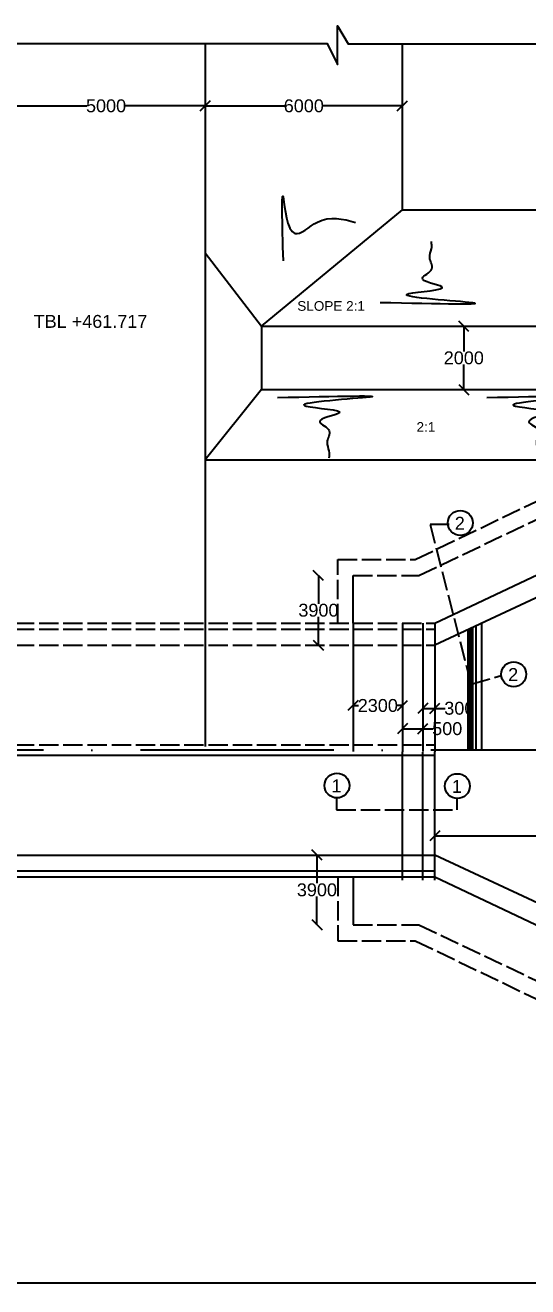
# Model space of a CAD drawing. Header units: millimetres. Extents: x 5124 to 6568637, y 2311 to 91879094.
# Drawn here: x 3557616 to 3562290, y 45939218 to 45950956 of the extents above; entities that cross this region are included whole.
import ezdxf

# ---------------------------------------------------------------- set-up
doc = ezdxf.new("R2010")
doc.units = ezdxf.units.MM
doc.header["$MEASUREMENT"] = 0
doc.linetypes.add('ACAD_ISO02W100', pattern=[15, 12, -3])
doc.linetypes.add('ACAD_ISO10W100', pattern=[18, 12, -3, 0, -3])
for name, color, linetype in [('DIMENSION', 7, 'Continuous'), ('DRAWING', 7, 'Continuous'), ('TEXT', 7, 'Continuous')]:
    doc.layers.add(name, color=color, linetype=linetype)
doc.styles.get("Standard").update_dxf_attribs({"font": 'arial.ttf', "height": 120})
doc.dimstyles.get("Standard").update_dxf_attribs({"dimtxt": 200, "dimasz": 110, "dimexe": 0.18, "dimexo": 0.0625, "dimgap": 0.09, "dimtad": 0, "dimtih": 1, "dimtoh": 1, "dimdec": 0, "dimzin": 0, "dimdsep": 46, "dimtxsty": 'Standard', "dimblk": 'OBLIQUE', "dimcen": 0.09, "dimse1": 1, "dimse2": 1, "dimadec": 0, "dimazin": 0, "dimtfac": 1, "dimtdec": 0, "dimtofl": 0, "dimtmove": 0, "dimatfit": 3, "dimfxl": 1, "dimtolj": 1, "dimtzin": 0, "dimarcsym": 0})

# ---------------------------------------------------------------- blocks, each defined once
blk = doc.blocks.new('_Oblique')
at = {"color": 0, "linetype": 'ByBlock', "lineweight": -2}
blk.add_line((-0.5, -0.5), (0.5, 0.5), dxfattribs=at)
blk = doc.blocks.new('*D96')
at = {"layer": 'Defpoints', "color": 0}
for p in [(3557448, 45950206), (3559290, 45950206), (3559290, 45950206)]:
    blk.add_point(p, dxfattribs=at)
at = {"layer": 'DIMENSION', "color": 0, "lineweight": -2}
for p, q in [((3557448, 45950206), (3558189, 45950206)), ((3559290, 45950206), (3558548, 45950206))]:
    blk.add_line(p, q, dxfattribs=at)
at = {"layer": 'DIMENSION', "color": 0, "lineweight": -2, "xscale": 95, "yscale": 95, "zscale": 95, "rotation": 180}
blk.add_blockref('_Oblique', (3557448, 45950206), dxfattribs=at)
at = {"layer": 'DIMENSION', "color": 0, "lineweight": -2, "xscale": 95, "yscale": 95, "zscale": 95}
blk.add_blockref('_Oblique', (3559290, 45950206), dxfattribs=at)
at = {"layer": 'DIMENSION', "color": 0, "insert": (3558368, 45950206), "char_height": 120, "attachment_point": 5}
blk.add_mtext('\\A1;5000', dxfattribs=at)
blk = doc.blocks.new('*D97')
at = {"layer": 'Defpoints', "color": 0}
for p in [(3559290, 45950206), (3561124, 45950206), (3561124, 45950206)]:
    blk.add_point(p, dxfattribs=at)
at = {"layer": 'DIMENSION', "color": 0, "lineweight": -2}
for p, q in [((3559290, 45950206), (3560027, 45950206)), ((3561124, 45950206), (3560386, 45950206))]:
    blk.add_line(p, q, dxfattribs=at)
at = {"layer": 'DIMENSION', "color": 0, "lineweight": -2, "xscale": 95, "yscale": 95, "zscale": 95, "rotation": 180}
blk.add_blockref('_Oblique', (3559290, 45950206), dxfattribs=at)
at = {"layer": 'DIMENSION', "color": 0, "lineweight": -2, "xscale": 95, "yscale": 95, "zscale": 95}
blk.add_blockref('_Oblique', (3561124, 45950206), dxfattribs=at)
at = {"layer": 'DIMENSION', "color": 0, "insert": (3560207, 45950206), "char_height": 120, "attachment_point": 5}
blk.add_mtext('\\A1;6000', dxfattribs=at)
blk = doc.blocks.new('*D98')
at = {"layer": 'Defpoints', "color": 0}
for p in [(3561686, 45948155), (3561695, 45948155), (3561732, 45947566)]:
    blk.add_point(p, dxfattribs=at)
at = {"layer": 'DIMENSION', "color": 0, "lineweight": -2}
for p, q in [((3561695, 45948155), (3561695, 45947922)), ((3561695, 45947566), (3561695, 45947799))]:
    blk.add_line(p, q, dxfattribs=at)
at = {"layer": 'DIMENSION', "color": 0, "lineweight": -2, "xscale": 95, "yscale": 95, "zscale": 95}
for p, rotation in [((3561695, 45948155), 90), ((3561695, 45947566), 270)]:
    blk.add_blockref('_Oblique', p, dxfattribs=dict(at, rotation=rotation))
at = {"layer": 'DIMENSION', "color": 0, "insert": (3561695, 45947861), "char_height": 120, "attachment_point": 5}
blk.add_mtext('\\A1;2000', dxfattribs=at)
blk = doc.blocks.new('*D103')
at = {"layer": 'Defpoints', "color": 0}
for p in [(3560666, 45945837), (3560343, 45945188), (3560666, 45945188)]:
    blk.add_point(p, dxfattribs=at)
at = {"layer": 'DIMENSION', "color": 0, "lineweight": -2}
for p, q in [((3560343, 45945837), (3560343, 45945574)), ((3560343, 45945188), (3560343, 45945451))]:
    blk.add_line(p, q, dxfattribs=at)
at = {"layer": 'DIMENSION', "color": 0, "lineweight": -2, "xscale": 95, "yscale": 95, "zscale": 95}
for p, rotation in [((3560343, 45945837), 90), ((3560343, 45945188), 270)]:
    blk.add_blockref('_Oblique', p, dxfattribs=dict(at, rotation=rotation))
at = {"layer": 'DIMENSION', "color": 0, "insert": (3560343, 45945513), "char_height": 120, "attachment_point": 5}
blk.add_mtext('\\A1;3900', dxfattribs=at)
blk = doc.blocks.new('*D104')
at = {"layer": 'Defpoints', "color": 0}
for p in [(3560665.5, 45944626.5), (3561125, 45944626.5), (3561125, 45944626.5)]:
    blk.add_point(p, dxfattribs=at)
at = {"layer": 'DIMENSION', "color": 0, "lineweight": -2}
for p, q in [((3560665.5, 45944626.5), (3560715.16, 45944626.5)), ((3561125, 45944626.5), (3561075.34, 45944626.5))]:
    blk.add_line(p, q, dxfattribs=at)
at = {"layer": 'DIMENSION', "color": 0, "lineweight": -2, "xscale": 95, "yscale": 95, "zscale": 95, "rotation": 180}
blk.add_blockref('_Oblique', (3560665.5, 45944626.5), dxfattribs=at)
at = {"layer": 'DIMENSION', "color": 0, "lineweight": -2, "xscale": 95, "yscale": 95, "zscale": 95}
blk.add_blockref('_Oblique', (3561125, 45944626.5), dxfattribs=at)
at = {"layer": 'DIMENSION', "color": 0, "insert": (3560895.25, 45944626.5), "char_height": 120, "attachment_point": 5}
blk.add_mtext('\\A1;2300', dxfattribs=at)
blk = doc.blocks.new('*D105')
at = {"layer": 'Defpoints', "color": 0}
for p in [(3561125, 45944411), (3561314, 45944411), (3561314, 45944411)]:
    blk.add_point(p, dxfattribs=at)
at = {"layer": 'DIMENSION', "color": 0, "lineweight": -2}
for p, q in [((3561125, 45944411), (3561314, 45944411)), ((3561314, 45944411), (3561409, 45944411))]:
    blk.add_line(p, q, dxfattribs=at)
at = {"layer": 'DIMENSION', "color": 0, "lineweight": -2, "xscale": 95, "yscale": 95, "zscale": 95, "rotation": 180}
blk.add_blockref('_Oblique', (3561125, 45944411), dxfattribs=at)
at = {"layer": 'DIMENSION', "color": 0, "lineweight": -2, "xscale": 95, "yscale": 95, "zscale": 95}
blk.add_blockref('_Oblique', (3561314, 45944411), dxfattribs=at)
at = {"layer": 'DIMENSION', "color": 0, "insert": (3561541, 45944411), "char_height": 120, "attachment_point": 5}
blk.add_mtext('\\A1;500', dxfattribs=at)
blk = doc.blocks.new('*D106')
at = {"layer": 'Defpoints', "color": 0}
for p in [(3561314, 45944600.5), (3561426, 45944600.5), (3561426, 45944600.5)]:
    blk.add_point(p, dxfattribs=at)
at = {"layer": 'DIMENSION', "color": 0, "lineweight": -2}
for p, q in [((3561314, 45944600.5), (3561426, 45944600.5)), ((3561426, 45944600.5), (3561521, 45944600.5))]:
    blk.add_line(p, q, dxfattribs=at)
at = {"layer": 'DIMENSION', "color": 0, "lineweight": -2, "xscale": 95, "yscale": 95, "zscale": 95, "rotation": 180}
blk.add_blockref('_Oblique', (3561314, 45944600.5), dxfattribs=at)
at = {"layer": 'DIMENSION', "color": 0, "lineweight": -2, "xscale": 95, "yscale": 95, "zscale": 95}
blk.add_blockref('_Oblique', (3561426, 45944600.5), dxfattribs=at)
at = {"layer": 'DIMENSION', "color": 0, "insert": (3561653.409236, 45944600.5), "char_height": 120, "attachment_point": 5}
blk.add_mtext('\\A1;300', dxfattribs=at)
blk = doc.blocks.new('*D107')
at = {"layer": 'Defpoints', "color": 0}
for p in [(3561426, 45943384), (3564403, 45943414), (3564403, 45943384)]:
    blk.add_point(p, dxfattribs=at)
at = {"layer": 'DIMENSION', "color": 0, "lineweight": -2}
for p, q in [((3561426, 45943414), (3562736, 45943414)), ((3564403, 45943414), (3563094, 45943414))]:
    blk.add_line(p, q, dxfattribs=at)
at = {"layer": 'DIMENSION', "color": 0, "lineweight": -2, "xscale": 95, "yscale": 95, "zscale": 95, "rotation": 180}
blk.add_blockref('_Oblique', (3561426, 45943414), dxfattribs=at)
at = {"layer": 'DIMENSION', "color": 0, "lineweight": -2, "xscale": 95, "yscale": 95, "zscale": 95}
blk.add_blockref('_Oblique', (3564403, 45943414), dxfattribs=at)
at = {"layer": 'DIMENSION', "color": 0, "insert": (3562915, 45943414), "char_height": 120, "attachment_point": 5}
blk.add_mtext('\\A1;8700', dxfattribs=at)
blk = doc.blocks.new('*D120')
at = {"layer": 'Defpoints', "color": 0}
for p in [(3560329, 45943236), (3560666, 45943236), (3560666, 45942587)]:
    blk.add_point(p, dxfattribs=at)
at = {"layer": 'DIMENSION', "color": 0, "lineweight": -2}
for p, q in [((3560329, 45943236), (3560329, 45942973)), ((3560329, 45942587), (3560329, 45942850))]:
    blk.add_line(p, q, dxfattribs=at)
at = {"layer": 'DIMENSION', "color": 0, "lineweight": -2, "xscale": 95, "yscale": 95, "zscale": 95}
for p, rotation in [((3560329, 45943236), 90), ((3560329, 45942587), 270)]:
    blk.add_blockref('_Oblique', p, dxfattribs=dict(at, rotation=rotation))
at = {"layer": 'DIMENSION', "color": 0, "insert": (3560329, 45942911), "char_height": 120, "attachment_point": 5}
blk.add_mtext('\\A1;3900', dxfattribs=at)

msp = doc.modelspace()

# ---------------------------------------------------------------- linework, layer by layer
at = {"layer": 'DIMENSION', "linetype": 'ByBlock'}
for centre in [(3561662.4, 45946325.5), (3562158.9, 45944917.8), (3560515.5, 45943882.3), (3561635.4, 45943876.8)]:
    msp.add_circle(centre, 115.8, dxfattribs=at)
at = {"layer": 'DRAWING'}
for points in [[(3552120.5, 45950800), (3554220, 45950800), (3554346.5, 45950612.5), (3554346.5, 45950956.5), (3554470.5, 45950785.5), (3560424.5, 45950785.5), (3560520.5, 45950592.5), (3560520.5, 45950951.5), (3560619.5, 45950784.5), (3571099.5, 45950784.5), (3571099.5, 45949395), (3570877, 45949331), (3571236.5, 45949331), (3571100, 45949285), (3571100, 45939218.5)], [(3559289.5, 45950785.5), (3559289.5, 45944245.5)], [(3561124, 45949239.5), (3561124, 45950784.5)], [(3559289.5, 45948838.5), (3559813.5, 45948155), (3561124, 45949239.5), (3569290, 45949239.5)], [(3559813.5, 45948155), (3559813.5, 45947566.5), (3559289.5, 45946913.5)], [(3559813.5, 45948155), (3569357, 45948155)], [(3559289.5, 45946913.5), (3567276.5, 45946913.5), (3567276.5, 45947797)], [(3559813.5, 45947566.5), (3569357, 45947566.5)], [(3561426, 45945392.5), (3564640.5, 45946913.5)], [(3564705.5, 45946719.5), (3561426, 45945188.5)], [(3560665.5, 45945392.5), (3560665.5, 45945837)], [(3560665.5, 45945392.5), (3560665.5, 45944199)], [(3561125, 45945392.5), (3561125, 45944196.5)], [(3561314, 45945392.5), (3561314, 45944200)], [(3561426, 45945392.5), (3561426, 45944196)], [(3561777, 45945352.4), (3561777, 45944212)], [(3561807, 45945366.4), (3561807, 45944212)], [(3561860, 45945391.1), (3561860, 45944212)], [(3561733, 45945331.8), (3561733, 45944212)], [(3561751, 45945340.2), (3561751, 45944212)], [(3561763, 45945345.8), (3561763, 45944212)], [(3571100, 45939250.5), (3534043.5, 45939250.5), (3534043.5, 45942743), (3534235, 45942743), (3533823.5, 45942859), (3534028, 45942859), (3534015.5, 45944245)], [(3561125, 45943000.5), (3561125, 45944196.5)], [(3561314, 45943000.5), (3561314, 45944193)], [(3561426, 45943000.5), (3561426, 45944197)], [(3552120.5, 45944164), (3561426, 45944164)], [(3552120.5, 45943235.5), (3561426, 45943235.5)], [(3564705.5, 45941704.5), (3561426, 45943235.5)], [(3552120.5, 45943088), (3561426, 45943088)], [(3552120.5, 45943031.5), (3561426, 45943031.5)], [(3560665.5, 45943031.5), (3560665.5, 45942587)], [(3561426, 45943031.5), (3564640.5, 45941510.5)]]:
    msp.add_lwpolyline(points, dxfattribs=at)
at = {"layer": 'DRAWING', "linetype": 'ACAD_ISO02W100', "ltscale": 15}
for points in [[(3560522, 45945392.5), (3560522, 45945986), (3561243.5, 45945986), (3564874.5, 45947731), (3564874.5, 45947356.5), (3566671, 45947566.5), (3566671, 45947941.5), (3567603, 45947941.5), (3567603, 45946719.5)], [(3560665.5, 45945837), (3561278, 45945837), (3564744, 45947486), (3564744, 45947206), (3566815.5, 45947410.5), (3566815.5, 45947785), (3567276.5, 45947785)], [(3561560.3, 45946310.6), (3561381.1, 45946310.6), (3561763, 45944824.1), (3562043.8, 45944905.1)], [(3552120.5, 45945392.5), (3561426, 45945392.5)], [(3552120.5, 45945336), (3561426, 45945336)], [(3552120.5, 45945188.5), (3561426, 45945188.5)], [(3552120.5, 45944260), (3561426, 45944260)], [(3560511.2, 45943767.4), (3560511.2, 45943655.6), (3561633, 45943655.6), (3561633, 45943757.9)], [(3560522, 45943031.5), (3560522, 45942438), (3561243.5, 45942438), (3564874.5, 45940693), (3564874.5, 45941067.5), (3566671, 45940857.5), (3566671, 45940482.5), (3567603, 45940482.5), (3567603, 45941704.5)], [(3560665.5, 45942587), (3561278, 45942587), (3564744, 45940938), (3564744, 45941218), (3566815.5, 45941013.5), (3566815.5, 45940639), (3567276.5, 45940639)]]:
    msp.add_lwpolyline(points, dxfattribs=at)
at = {"layer": 'DRAWING', "linetype": 'ACAD_ISO10W100', "ltscale": 150}
msp.add_lwpolyline([(3571287.5, 45944212), (3533628.5, 45944212), (3533628.5, 45944804)], dxfattribs=at)
at = {"layer": 'DRAWING'}
for points in [[(3560017, 45948764), (3560017, 45949342.5), (3560124.5, 45949019), (3560333.5, 45949125), (3560689, 45949121.5)], [(3560918, 45948378), (3561741.5, 45948378), (3561184.5, 45948459), (3561491.5, 45948523.5), (3561309.5, 45948604), (3561398.5, 45948689), (3561378, 45948793.5), (3561394.5, 45948874.5), (3561394.5, 45948943.5)], [(3559963.5, 45947492.9), (3560787, 45947492.9), (3560230, 45947411.9), (3560537, 45947347.4), (3560355, 45947266.9), (3560444, 45947181.9), (3560423.5, 45947077.4), (3560440, 45946996.4), (3560440, 45946927.4)], [(3561909.7, 45947492.9), (3562733.2, 45947492.9), (3562176.2, 45947411.9), (3562483.2, 45947347.4), (3562301.2, 45947266.9), (3562390.2, 45947181.9), (3562369.7, 45947077.4), (3562386.2, 45946996.4), (3562386.2, 45946927.4)]]:
    msp.add_spline(points, degree=3, dxfattribs=at)

# ---------------------------------------------------------------- texts
at = {"layer": 'DIMENSION', "insert": (3557694.7, 45948260.9), "char_height": 120, "width": 1258.871, "attachment_point": 1}
msp.add_mtext('TBL +461.717', dxfattribs=at)
at = {"layer": 'TEXT'}
for s, height, p in [('SLOPE 2:1', 90, (3560146.5, 45948299.5)), ('2:1', 90, (3561255.5, 45947173.5)), ('2', 120, (3561611, 45946262.4)), ('2', 120, (3562107.5, 45944854.8)), ('1', 120, (3560464.1, 45943819.2)), ('1', 120, (3561584.1, 45943813.8))]:
    msp.add_text(s, height=height, dxfattribs=at).set_placement(p)

# ---------------------------------------------------------------- dimensions: what is measured, and where the dimension line sits
at = {"layer": 'DIMENSION'}
for base, p1, p2, text, picture, middle in [((3559289.5, 45950205.5), (3557447.5, 45950205.5), (3559289.5, 45950205.5), '5000', '*D96', (3558368.5, 45950205.5)), ((3561124, 45950205.5), (3559289.5, 45950205.5), (3561124, 45950205.5), '6000', '*D97', (3560206.8, 45950205.5)), ((3561125, 45944626.5), (3560665.5, 45944626.5), (3561125, 45944626.5), '2300', '*D104', (3560895.2, 45944626.5)), ((3561426, 45944600.5), (3561314, 45944600.5), (3561426, 45944600.5), '300', '*D106', (3561653.4, 45944600.5)), ((3561314, 45944411), (3561125, 45944411), (3561314, 45944411), '500', '*D105', (3561541.5, 45944411)), ((3564403.4, 45943414.5), (3561426, 45943384.5), (3564403.4, 45943384.5), '8700', '*D107', (3562914.7, 45943414.5))]:
    dim = msp.add_linear_dim(base=base, p1=p1, p2=p2, text=text, dimstyle='Standard', override={"dimasz": 95, "dimarcsym": 1}, dxfattribs=at)
    dim.commit()
    dim.dimension.update_dxf_attribs({"geometry": picture, "text_midpoint": middle})
for base, p1, p2, text, picture, middle in [((3561695, 45948155), (3561732, 45947566.5), (3561685.5, 45948155), '2000', '*D98', (3561695, 45947860.8)), ((3560343, 45945188.5), (3560665.5, 45945837), (3560665.5, 45945188.5), '3900', '*D103', (3560343, 45945512.8)), ((3560329.5, 45943235.5), (3560665.5, 45942587), (3560665.5, 45943235.5), '3900', '*D120', (3560329.5, 45942911.2))]:
    dim = msp.add_linear_dim(base=base, p1=p1, p2=p2, angle=90, text=text, dimstyle='Standard', override={"dimasz": 95, "dimarcsym": 1}, dxfattribs=at)
    dim.commit()
    dim.dimension.update_dxf_attribs({"geometry": picture, "text_midpoint": middle})

doc.saveas('drawing.dxf')
